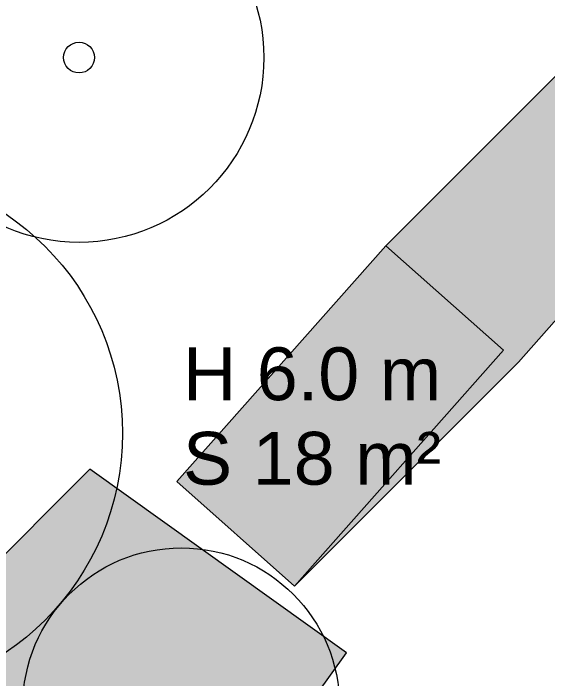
# Model space of a CAD drawing. Header units: metres. Extents: x -3 to 687, y -1 to 1371.
# Drawn here: x 4.92 to 15.05, y 161.52 to 174.12 of the extents above; entities that cross this region are included whole.
import ezdxf

# ---------------------------------------------------------------- set-up
doc = ezdxf.new("R2010")
doc.units = ezdxf.units.M
doc.header["$MEASUREMENT"] = 0
for name, color, linetype, lineweight, true_color in [('TPX_BUILDING_AREAS_TEXT', 7, 'CONTINUOUS', 0, 0x000000), ('TPX_BUILDING_HEIGHTS_TEXT', 7, 'CONTINUOUS', 0, 0x000000), ('TPX_BUILDINGS', 7, 'CONTINUOUS', 0, 0x000000), ('TPX_BUILDINGS_HATCH', 7, 'CONTINUOUS', 0, 0xf0f0f0), ('TPX_BUILDINGS_SHADOWS_HATCH', 7, 'CONTINUOUS', 0, 0x000000), ('TPX_BUILDINGS_SHADOWS_OUTLINES', 7, 'CONTINUOUS', 0, 0x000000), ('TPX_VEGETATION_TREES_INDIVIDUAL', 7, 'CONTINUOUS', 0, 0x136734)]:
    doc.layers.add(name, color=color, linetype=linetype, lineweight=lineweight, true_color=true_color)
doc.styles.add('TPX_TEXTE', font='arial.ttf')

# ---------------------------------------------------------------- blocks, each defined once
blk = doc.blocks.new('TREETR004_CR050')
at = {"layer": 'TPX_VEGETATION_TREES_INDIVIDUAL'}
for radius in [5, 0.417]:
    blk.add_circle((0, 0, 0.036), radius, dxfattribs=at)
blk = doc.blocks.new('TREETR003_CR035')
at = {"layer": 'TPX_VEGETATION_TREES_INDIVIDUAL'}
for radius in [3.5, 0.292]:
    blk.add_circle((0, 0, 0.036), radius, dxfattribs=at)
blk = doc.blocks.new('TREETR003_CR030')
at = {"layer": 'TPX_VEGETATION_TREES_INDIVIDUAL'}
for radius in [3, 0.25]:
    blk.add_circle((0, 0, 0.036), radius, dxfattribs=at)

msp = doc.modelspace()

# ---------------------------------------------------------------- hatches: boundary and pattern name
at = {"layer": 'TPX_BUILDINGS_HATCH'}
msp.add_hatch(color=256, dxfattribs=at).paths.add_polyline_path([(11.978, 169.713), (8.019, 165.251), (10.25, 163.268), (14.208, 167.741), (11.978, 169.713)])
at = {"layer": 'TPX_BUILDINGS_SHADOWS_HATCH'}
for points in [[(14.208, 167.741), (10.25, 163.268), (14.492, 167.51), (18.451, 171.983), (16.22, 173.956), (11.978, 169.713), (14.208, 167.741)], [(6.374, 165.483), (2.131, 161.24), (6.989, 157.768), (3.515, 152.914), (7.758, 157.156), (11.232, 162.011), (6.374, 165.483)]]:
    msp.add_hatch(color=256, dxfattribs=at).paths.add_polyline_path(points)

# ---------------------------------------------------------------- linework, layer by layer
at = {"layer": 'TPX_BUILDINGS', "elevation": 0.042}
msp.add_lwpolyline([(11.978, 169.713), (8.019, 165.251), (10.25, 163.268), (14.208, 167.741)], close=True, dxfattribs=at)
at = {"layer": 'TPX_BUILDINGS_SHADOWS_OUTLINES', "elevation": 0.039}
for points in [[(14.208, 167.741), (10.25, 163.268), (14.492, 167.51), (18.451, 171.983), (16.22, 173.956), (11.978, 169.713)], [(6.374, 165.483), (2.131, 161.24), (6.989, 157.768), (3.515, 152.914), (7.758, 157.156), (11.232, 162.011)]]:
    msp.add_lwpolyline(points, close=True, dxfattribs=at)

# ---------------------------------------------------------------- block references
at = {"layer": 'TPX_VEGETATION_TREES_INDIVIDUAL'}
for name, p in [('TREETR003_CR035', (6.169, 173.279, 0.036)), ('TREETR004_CR050', (1.992, 166.165, 0.036)), ('TREETR003_CR030', (8.105, 160.996, 0.036))]:
    msp.add_blockref(name, p, dxfattribs=at)

# ---------------------------------------------------------------- texts
at = {"layer": 'TPX_BUILDING_AREAS_TEXT', "style": 'TPX_TEXTE'}
msp.add_text('S 18 m²', height=1, dxfattribs=at).set_placement((8.138, 165.192, 0.045))
at = {"layer": 'TPX_BUILDING_HEIGHTS_TEXT', "style": 'TPX_TEXTE'}
msp.add_text('H 6.0 m', height=1, dxfattribs=at).set_placement((8.138, 166.792, 0.045))

doc.saveas('drawing.dxf')
